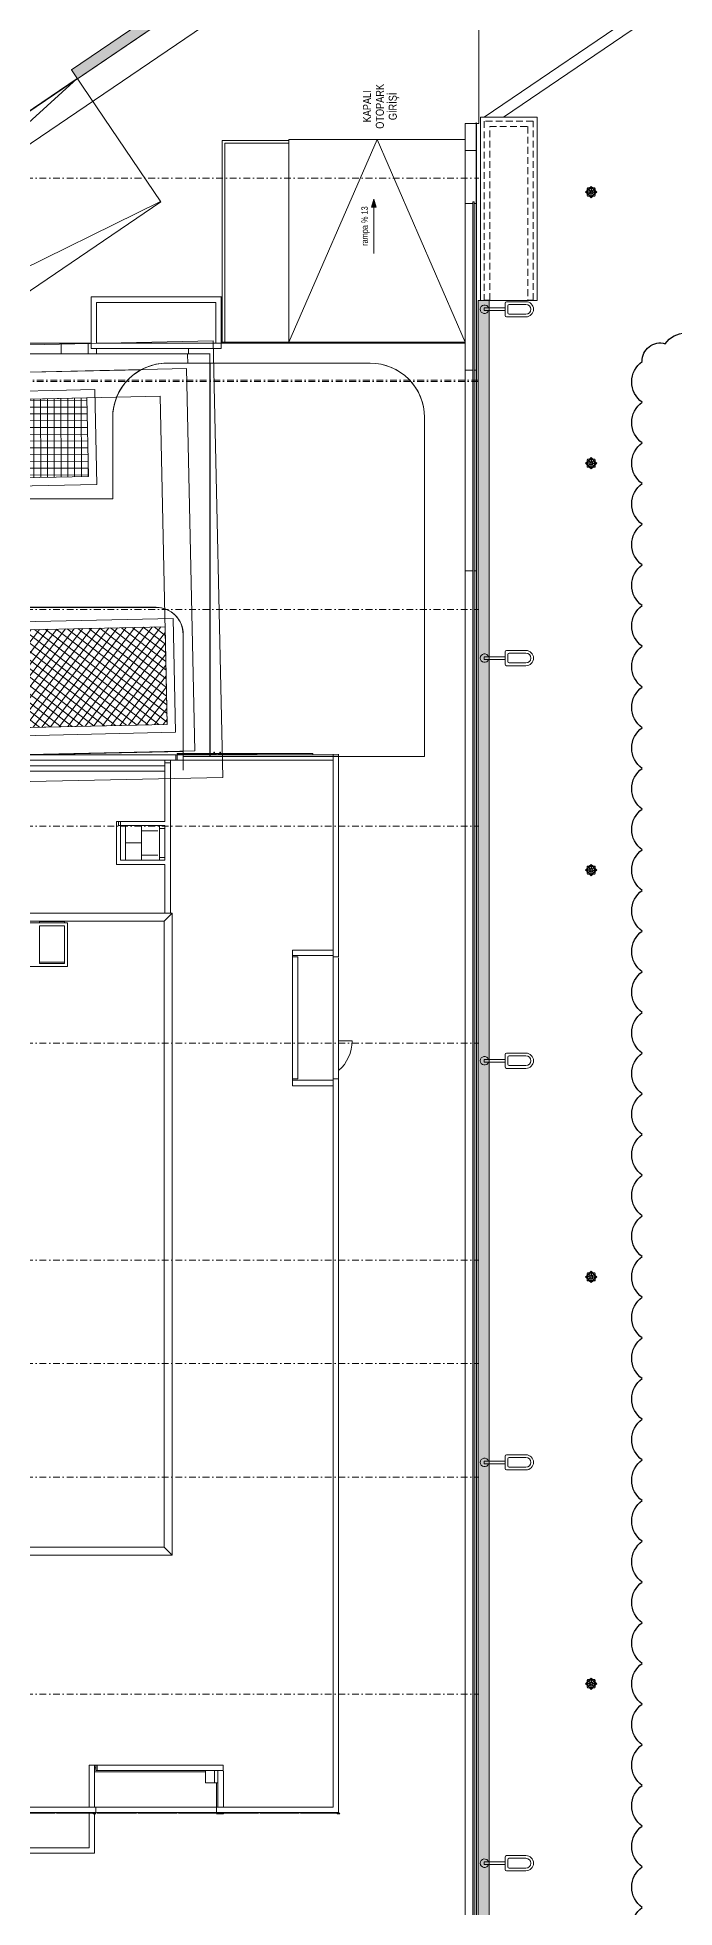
# Model space of a CAD drawing. Header units: metres. Extents: x -17822 to 152406, y -4219 to 19791.
# Drawn here: x 110372 to 112722, y 53 to 6949 of the extents above; entities that cross this region are included whole.
import ezdxf

# ---------------------------------------------------------------- set-up
doc = ezdxf.new("R2010")
doc.units = ezdxf.units.M
doc.header["$LTSCALE"] = 100
doc.header["$MEASUREMENT"] = 0
for name, pattern in [('DASHDOT2', [0.5, 0.25, -0.125, 0, -0.125]), ('DOT2', [0.125, 0, -0.125]), ('HIDDEN', [0.375, 0.25, -0.125])]:
    doc.linetypes.add(name, pattern=pattern)
doc.layers.get('0').update_dxf_attribs({"color": 9, "lineweight": 9})
for name, color, linetype, lineweight in [('06A', 9, 'Continuous', 9), ('06D', 9, 'Continuous', 9), ('09', 9, 'Continuous', 9), ('20', 9, 'DOT2', 9), ('24', 9, 'DASHDOT2', 9), ('31', 9, 'Continuous', 9), ('40', 9, 'Continuous', 9), ('E-KABLO', 7, 'Continuous', 30)]:
    doc.layers.add(name, color=color, linetype=linetype, lineweight=lineweight)
doc.styles.add('Arial Narrow_2', font='ARIALN.TTF', dxfattribs={"height": 294.984802})
doc.styles.add('Arial Narrow_7', font='ARIALN.TTF', dxfattribs={"height": 235.987842})

# ---------------------------------------------------------------- blocks, each defined once
blk = doc.blocks.new('p-kule_ynei')
blk.add_hatch(color=256).paths.add_polyline_path([(-567.2, -267.4), (-575.3, -297.4), (-559.2, -297.4)], flags=0)
for p, q in [((-1661.1, 177.9), (-5389, -2353.6)), ((-3119.8, -1145), (-1661.1, 177.9)), ((-1352.1, -277.1), (-1641.4, 149)), ((-230.2, 12), (-190.2, 12)), ((-230.2, -88), (-230.2, 12)), ((-190.2, -88), (-190.2, 14.5)), ((-188.2, 12), (-190.2, 12)), ((-188.2, 12), (-188.2, -6740)), ((-1126.7, -51.5), (-880.2, -51.5)), ((-1126.7, -794.5), (-1126.7, -51.5)), ((-880.2, -61.5), (-1116.7, -61.5)), ((-1116.7, -61.5), (-1116.7, -794.5)), ((-880.2, -48), (-230.2, -48)), ((-880.2, -51.5), (-880.2, -48)), ((-230.2, -48), (-880.2, -48)), ((-880.2, -794.5), (-555.2, -48)), ((-880.2, -61.5), (-880.2, -51.5)), ((-880.2, -61.5), (-880.2, -794.5)), ((-555.2, -48), (-230.2, -794.5)), ((-230.2, -6698), (-230.2, -88)), ((-190.2, -88), (-230.2, -88)), ((-190.2, -88), (-190.2, -6738)), ((-567.2, -267.4), (-575.3, -297.4)), ((-559.2, -297.4), (-567.2, -267.4)), ((-567.2, -467.4), (-567.2, -267.4)), ((-1353.6, -276.6), (-3119.8, -1145)), ((-2178.2, -838), (-1352.1, -277.1)), ((-575.3, -297.4), (-559.2, -297.4)), ((-202.2, -283), (-230.2, -283)), ((-202.2, -278), (-197.2, -278)), ((-202.2, -278), (-202.2, -6726)), ((-197.2, -6731), (-197.2, -278)), ((-190.2, -283), (-197.2, -283)), ((-1610.1, -818), (-1610.1, -628)), ((-1610.1, -628), (-1130.2, -628)), ((-1590.1, -648), (-1590.1, -798)), ((-1150.2, -648), (-1590.1, -648)), ((-1150.2, -798), (-1150.2, -648)), ((-1130.2, -628), (-1130.2, -818)), ((-2119.3, -798), (-1610.1, -798)), ((-1720.1, -798), (-1620.1, -798)), ((-1720.1, -838), (-1720.1, -798)), ((-1620.1, -798), (-1620.1, -838)), ((-1130.2, -818), (-1610.1, -818)), ((-1130.2, -798), (-1590.1, -798)), ((-1590.1, -838), (-1590.1, -818)), ((-1250.1, -818), (-1250.1, -838)), ((-230.2, -794.5), (-1130.2, -794.5)), ((-230.2, -798), (-1130.2, -798)), ((-2178.2, -838), (-1170.2, -838)), ((-1330.2, -872.5), (-580.2, -872.5)), ((-1253.6, -872.5), (-1254.6, -840)), ((-1172.2, -2322.5), (-1172.2, -840)), ((-1170.2, -872.5), (-1170.2, -2322.5)), ((-1425.7, -897), (-2292.9, -915.9)), ((-202.2, -898), (-230.2, -898)), ((-190.2, -898), (-197.2, -898)), ((-1530.2, -1072.5), (-1530.2, -1372.5)), ((-380.2, -1072.5), (-380.2, -2322.5)), ((-1530.2, -1372.5), (-2965.3, -1372.5)), ((-202.2, -1638), (-230.2, -1638)), ((-190.2, -1638), (-197.2, -1638)), ((-3554.3, -1772.5), (-1370.2, -1772.5)), ((-1270.2, -2372.5), (-1270.2, -1872.5)), ((-4412.1, -2372.5), (-1270.2, -2303.9)), ((-380.2, -2322.5), (-1270.2, -2322.5))]:
    blk.add_line(p, q)
for centre, radius, start, end in [((-1330.2, -1072.5), 200, 90, 180), ((-1330.2, -1072.5), 200, 90, 180), ((-1330.2, -1072.5), 200, 90, 139.5), ((-580.2, -1072.5), 200, 0, 90), ((-1330.2, -1072.5), 200, 144, 180), ((-1370.2, -1872.5), 100, 64.28571, 90), ((-1370.2, -1872.5), 100, 0, 90), ((-1370.2, -1872.5), 100, 0, 64.28571)]:
    blk.add_arc(centre, radius, start, end)
at = {"rotation": 90, "line_spacing_factor": 0.968573}
for s, insert, char_height, width, attachment_point, style in [('KAPALI\\POTOPARK\\PGİRİŞİ', (-607.5, 74.5), 29.5, 197.64, 2, 'Arial Narrow_2'), ('rampa % 13', (-613.1, -439.8), 23.6, 173.65, 1, 'Arial Narrow_7')]:
    blk.add_mtext(s, dxfattribs=dict(at, insert=insert, char_height=char_height, width=width, attachment_point=attachment_point, style=style))
blk = doc.blocks.new('p-kule_vaziyet')
for p, q in [((6940.5, -18244.6), (3685.7, -18244.6)), ((6760.5, -18264.6), (5925.5, -18264.6)), ((6353, -18224.6), (6203, -18224.6)), ((6203, -18244.6), (6353, -18244.6)), ((6503, -18224.6), (6353, -18224.6)), ((6353, -18244.6), (6503, -18244.6)), ((6653, -18224.6), (6503, -18224.6)), ((6503, -18244.6), (6653, -18244.6)), ((6805.5, -18224.6), (6653, -18224.6)), ((6653, -18244.6), (6805.5, -18244.6)), ((6760.5, -18470.6), (6760.5, -18244.6)), ((6760.5, -18254.6), (6780.5, -18254.6)), ((6780.5, -18244.6), (6780.5, -18808.6)), ((6805.5, -18224.6), (6800.5, -18224.6)), ((6800.5, -18224.6), (6800.5, -18244.6)), ((6800.5, -18244.6), (6805.5, -18244.6)), ((6805.5, -18219.6), (6805.5, -18220.8)), ((6940.5, -18219.6), (6805.5, -18219.6)), ((6805.5, -18220.8), (6940.5, -18220.8)), ((6805.5, -18224.6), (6805.5, -18244.6)), ((6940.5, -18224.6), (6805.5, -18224.6)), ((6805.5, -18244.6), (6805.5, -18224.6)), ((6805.5, -18244.6), (6953.5, -18244.6)), ((6940.4, -18214.5), (6940.4, -18219.6)), ((6940.4, -18220.8), (6940.4, -18224.6)), ((6940.5, -18214.5), (6942.9, -18214.5)), ((6950.5, -18219.6), (6940.5, -18219.6)), ((6940.5, -18220.8), (6950.5, -18220.8)), ((6953.5, -18224.6), (6940.5, -18224.6)), ((6942.9, -18219.6), (6942.9, -18214.5)), ((6942.9, -18224.6), (6942.9, -18220.8)), ((6950.5, -18219.6), (6955.5, -18219.6)), ((6950.5, -18220.8), (6950.5, -18219.6)), ((7103.5, -18224.6), (6953.5, -18224.6)), ((6953.5, -18244.6), (7103.5, -18244.6)), ((7100.5, -18219.6), (6955.5, -18219.6)), ((6955.5, -18219.6), (6955.5, -18220.8)), ((6955.5, -18220.8), (7100.5, -18220.8)), ((6963.2, -18214.5), (6965.7, -18214.5)), ((6963.2, -18214.5), (6963.2, -18219.6)), ((6963.2, -18220.8), (6963.2, -18224.6)), ((6965.7, -18219.6), (6965.7, -18214.5)), ((6965.7, -18224.6), (6965.7, -18220.8)), ((7100.5, -18219.6), (7305.5, -18219.6)), ((7100.5, -18220.8), (7100.5, -18219.6)), ((7253.5, -18224.6), (7103.5, -18224.6)), ((7103.5, -18244.6), (7253.5, -18244.6)), ((7400.5, -18224.6), (7253.5, -18224.6)), ((7253.5, -18244.6), (7380.5, -18244.6)), ((7305.5, -18219.6), (7305.5, -18224.6)), ((7380.5, -18222.5), (7380.5, -18372.5)), ((7400.5, -18372.5), (7400.5, -18222.5)), ((6760.5, -18284.6), (6135.5, -18284.6)), ((7380.5, -18372.5), (7380.5, -18522.5)), ((7400.5, -18522.5), (7400.5, -18372.5)), ((6581.5, -18628.6), (6581.5, -18470.6)), ((6760.5, -18470.6), (6581.5, -18470.6)), ((6589, -18470.6), (6589, -18485.6)), ((6596.5, -18470.6), (6596.5, -18613.6)), ((6589, -18485.6), (6760.5, -18485.6)), ((6614.5, -18613.6), (6614.5, -18485.6)), ((6674.5, -18613.6), (6674.5, -18485.6)), ((6674.5, -18504.6), (6734.5, -18504.6)), ((6740.5, -18485.6), (6740.5, -18613.6)), ((6740.5, -18496.6), (6760.5, -18496.6)), ((6760.5, -18613.6), (6760.5, -18485.6)), ((7380.5, -18522.5), (7380.5, -18672.5)), ((7400.5, -18672.5), (7400.5, -18522.5)), ((6760.5, -18613.6), (6596.5, -18613.6)), ((6614.5, -18549.6), (6674.5, -18549.6)), ((6674.5, -18594.6), (6734.5, -18594.6)), ((6760.5, -18602.6), (6740.5, -18602.6)), ((6581.5, -18628.6), (6760.5, -18628.6)), ((6760.5, -18808.6), (6760.5, -18628.6)), ((7380.5, -18672.5), (7380.5, -18822.5)), ((7400.5, -18822.5), (7400.5, -18672.5)), ((6786.5, -18808.6), (4974.5, -18808.6)), ((6757.5, -18837.6), (6786.5, -18808.6)), ((6786.5, -21175.6), (6786.5, -18808.6)), ((7380.5, -18822.5), (7380.5, -18969.6)), ((7400.5, -18969.6), (7400.5, -18822.5)), ((6757.5, -18837.6), (5003.5, -18837.6)), ((6160.5, -18844.6), (6400.5, -18844.6)), ((6298, -18844.6), (6298, -18839.6)), ((6298, -18839.6), (6390.5, -18839.6)), ((6390.5, -18854.6), (6298, -18854.6)), ((6298, -18854.6), (6298, -18994.6)), ((6390.5, -18839.6), (6390.5, -18844.6)), ((6390.5, -18994.6), (6390.5, -18854.6)), ((6400.5, -18844.6), (6400.5, -19004.6)), ((6757.5, -21146.6), (6757.5, -18837.6)), ((7230.5, -18964.6), (7230.5, -18944.6)), ((7380.5, -18944.6), (7230.5, -18944.6)), ((6400.5, -19004.6), (6160.5, -19004.6)), ((6390.5, -18989.6), (6298, -18989.6)), ((6298, -18994.6), (6390.5, -18994.6)), ((7230.5, -18969.6), (7230.5, -18964.6)), ((7230.5, -18964.6), (7380.5, -18964.6)), ((7230.5, -18969.6), (7250.5, -18969.6)), ((7230.5, -18969.6), (7230.5, -18974.1)), ((7230.5, -18974.1), (7230.5, -19124.1)), ((7250.5, -18974.1), (7250.5, -18969.6)), ((7250.5, -19124.1), (7250.5, -18974.1)), ((7380.5, -18972.5), (7380.5, -18969.6)), ((7400.5, -18969.6), (7380.5, -18969.6)), ((7380.5, -18972.5), (7380.5, -19122.5)), ((7400.5, -19122.5), (7400.5, -18972.5)), ((7230.5, -19124.1), (7230.5, -19274.1)), ((7250.5, -19274.1), (7250.5, -19124.1)), ((7380.5, -19122.5), (7380.5, -19272.5)), ((7400.5, -19272.5), (7400.5, -19122.5)), ((7230.5, -19274.1), (7230.5, -19419.6)), ((7250.5, -19419.6), (7250.5, -19274.1)), ((7380.5, -19272.5), (7380.5, -19419.6)), ((7400.5, -19419.6), (7400.5, -19272.5)), ((7400.5, -19279.6), (7450.5, -19279.6)), ((7230.5, -19424.6), (7230.5, -19419.6)), ((7250.5, -19419.6), (7230.5, -19419.6)), ((7230.5, -19444.6), (7230.5, -19424.6)), ((7230.5, -19424.6), (7380.5, -19424.6)), ((7380.5, -19444.6), (7230.5, -19444.6)), ((7380.5, -19419.6), (7400.5, -19419.6)), ((7380.5, -19419.6), (7380.5, -19422.5)), ((7380.5, -19422.5), (7380.5, -19572.5)), ((7400.5, -19422.5), (7400.5, -19419.6)), ((7400.5, -19572.5), (7400.5, -19422.5)), ((7380.5, -19572.5), (7380.5, -19722.5)), ((7400.5, -19722.5), (7400.5, -19572.5)), ((7380.5, -19722.5), (7380.5, -19872.5)), ((7400.5, -19872.5), (7400.5, -19722.5)), ((7380.5, -19872.5), (7380.5, -20022.5)), ((7400.5, -20022.5), (7400.5, -19872.5)), ((7380.5, -20022.5), (7380.5, -20172.5)), ((7400.5, -20172.5), (7400.5, -20022.5)), ((7380.5, -20172.5), (7380.5, -20322.5)), ((7400.5, -20322.5), (7400.5, -20172.5)), ((7380.5, -20322.5), (7380.5, -20472.5)), ((7400.5, -20472.5), (7400.5, -20322.5)), ((7380.5, -20472.5), (7380.5, -20622.5)), ((7400.5, -20622.5), (7400.5, -20472.5)), ((7380.5, -20622.5), (7380.5, -20772.5)), ((7400.5, -20772.5), (7400.5, -20622.5)), ((7380.5, -20772.5), (7380.5, -20922.5)), ((7400.5, -20922.5), (7400.5, -20772.5)), ((7380.5, -20922.5), (7380.5, -21072.5)), ((7400.5, -21072.5), (7400.5, -20922.5)), ((7380.5, -21072.5), (7380.5, -21222.5)), ((7400.5, -21222.5), (7400.5, -21072.5)), ((5003.5, -21146.6), (6757.5, -21146.6)), ((6786.5, -21175.6), (6757.5, -21146.6)), ((4974.5, -21175.6), (6786.5, -21175.6)), ((7380.5, -21222.5), (7380.5, -21372.5)), ((7400.5, -21372.5), (7400.5, -21222.5)), ((7380.5, -21372.5), (7380.5, -21522.5)), ((7400.5, -21522.5), (7400.5, -21372.5)), ((7380.5, -21522.5), (7380.5, -21672.5)), ((7400.5, -21672.5), (7400.5, -21522.5)), ((7380.5, -21672.5), (7380.5, -21822.5)), ((7400.5, -21822.5), (7400.5, -21672.5)), ((7380.5, -21822.5), (7380.5, -21972.5)), ((7400.5, -21972.5), (7400.5, -21822.5)), ((6480.5, -21949.6), (6500.5, -21949.6)), ((6480.5, -22104.6), (6480.5, -21949.6)), ((6500.5, -21949.6), (6505.5, -21949.6)), ((6500.5, -21949.6), (6500.5, -22104.6)), ((6505.5, -21959.6), (6500.5, -21959.6)), ((6910.5, -21974.6), (6500.5, -21974.6)), ((6510.5, -21949.6), (6505.5, -21949.6)), ((6505.5, -21949.6), (6505.5, -21969.6)), ((6505.5, -21969.6), (6505.5, -21949.6)), ((6658, -21949.6), (6505.5, -21949.6)), ((6505.5, -21969.6), (6510.5, -21969.6)), ((6505.5, -21969.6), (6658, -21969.6)), ((6510.5, -21969.6), (6510.5, -21949.6)), ((6808, -21949.6), (6658, -21949.6)), ((6658, -21969.6), (6808, -21969.6)), ((6958, -21949.6), (6808, -21949.6)), ((6808, -21969.6), (6958, -21969.6)), ((6910.5, -21969.6), (6910.5, -22014.6)), ((6943.6, -22014.6), (6943.6, -21969.6)), ((6956, -22104.6), (6956, -21972.5)), ((6973, -21949.6), (6958, -21949.6)), ((6958, -21969.6), (6973, -21969.6)), ((6975.5, -21949.6), (6973, -21949.6)), ((6973, -21969.6), (6975.5, -21969.6)), ((6975.5, -21949.6), (6975.5, -21969.6)), ((6975.5, -21969.6), (6975.5, -21972.5)), ((6976, -21972.5), (6976, -22104.6)), ((7380.5, -21972.5), (7380.5, -22104.6)), ((7400.5, -22124.6), (7400.5, -21972.5)), ((6910.5, -22014.6), (6956, -22014.6)), ((6950.5, -22104.6), (6950.5, -22014.6)), ((6208.5, -22104.6), (6358.5, -22104.6)), ((6358.5, -22124.6), (6208.5, -22124.6)), ((6211, -22126.1), (6356, -22126.1)), ((6356, -22127.1), (6211, -22127.1)), ((6356, -22127.1), (6356, -22126.1)), ((6358.5, -22104.6), (6505.5, -22104.6)), ((6505.5, -22124.6), (6358.5, -22124.6)), ((6361, -22126.1), (6496, -22126.1)), ((6361, -22127.1), (6361, -22126.1)), ((6496, -22127.1), (6361, -22127.1)), ((6480.5, -22254.6), (6480.5, -22124.6)), ((6496, -22124.6), (6496, -22126.3)), ((6496, -22127.1), (6496, -22126.1)), ((6496, -22126.3), (6498.4, -22126.3)), ((6498.4, -22128.2), (6496, -22128.2)), ((6496, -22128.2), (6496, -22129.6)), ((6496, -22129.6), (6505.5, -22129.6)), ((6498.4, -22126.3), (6498.4, -22128.2)), ((6505.5, -22129.6), (6500.5, -22124.6)), ((6500.5, -22129.6), (6500.5, -22254.6)), ((6505.5, -22104.6), (6507.5, -22104.6)), ((6505.5, -22104.6), (6505.5, -22124.6)), ((6657.5, -22104.6), (6507.5, -22104.6)), ((6507.5, -22124.6), (6657.5, -22124.6)), ((6510, -22126.1), (6655, -22126.1)), ((6510, -22126.1), (6510, -22127.1)), ((6655, -22127.1), (6510, -22127.1)), ((6655, -22126.1), (6655, -22127.1)), ((6807.5, -22104.6), (6657.5, -22104.6)), ((6657.5, -22124.6), (6807.5, -22124.6)), ((6660, -22126.1), (6805, -22126.1)), ((6660, -22126.1), (6660, -22127.1)), ((6805, -22127.1), (6660, -22127.1)), ((6805, -22126.1), (6805, -22127.1)), ((6951, -22104.6), (6807.5, -22104.6)), ((6807.5, -22124.6), (6951, -22124.6)), ((6810, -22126.1), (6954.5, -22126.1)), ((6810, -22126.1), (6810, -22127.1)), ((6953.5, -22127.1), (6810, -22127.1)), ((6951, -22124.6), (6951, -22104.6)), ((6957.5, -22104.6), (6951, -22104.6)), ((6951, -22124.6), (6957.5, -22124.6)), ((6956, -22124.6), (6951, -22129.6)), ((6951, -22129.6), (6960.5, -22129.6)), ((7107.5, -22104.6), (6957.5, -22104.6)), ((6957.5, -22124.6), (7107.5, -22124.6)), ((6958.2, -22128.2), (6958.2, -22126.3)), ((6958.2, -22126.3), (6960.5, -22126.3)), ((6960.5, -22128.2), (6958.2, -22128.2)), ((6960, -22126.1), (7105, -22126.1)), ((6960, -22126.1), (6960, -22127.1)), ((7105, -22127.1), (6960, -22127.1)), ((6960.5, -22126.3), (6960.5, -22124.6)), ((6960.5, -22129.6), (6960.5, -22128.2)), ((6976, -22129.6), (6960.5, -22129.6)), ((6976, -22124.6), (6976, -22129.6)), ((7105, -22126.1), (7105, -22127.1)), ((7257.5, -22104.6), (7107.5, -22104.6)), ((7107.5, -22124.6), (7257.5, -22124.6)), ((7110, -22126.1), (7255, -22126.1)), ((7110, -22126.1), (7110, -22127.1)), ((7255, -22127.1), (7110, -22127.1)), ((7255, -22126.1), (7255, -22127.1)), ((7380.5, -22104.6), (7257.5, -22104.6)), ((7257.5, -22124.6), (7400.5, -22124.6)), ((7260, -22126.1), (7396, -22126.1)), ((7260, -22126.1), (7260, -22127.1)), ((7396, -22127.1), (7260, -22127.1)), ((7396, -22126.1), (7396, -22127.1)), ((6195, -22254.6), (6345, -22254.6)), ((6345, -22254.6), (6480.5, -22254.6)), ((6500.5, -22254.6), (6500.5, -22274.6)), ((6345, -22274.6), (6195, -22274.6)), ((6500.5, -22274.6), (6345, -22274.6))]:
    blk.add_line(p, q)
at = {"extrusion": (0, 0, -1)}
for p, q in [((7396, -22124.6), (7396, -22126.3)), ((7396, -22126.3), (7398.4, -22126.3)), ((7398.4, -22128.2), (7396, -22128.2)), ((7396, -22128.2), (7396, -22129.6)), ((7396, -22129.6), (7405.5, -22129.6)), ((7398.4, -22126.3), (7398.4, -22128.2)), ((7405.5, -22129.6), (7400.5, -22124.6))]:
    blk.add_line(p, q, dxfattribs=at)
blk.add_arc((7305.5, -19279.6), 145, 311.14221, 0)
blk = doc.blocks.new('p-suzgec')
at = {"ltscale": 25}
for p, q in [((-21.1, 0), (-15.5, 5.7)), ((-15.5, -5.7), (-21.1, 0)), ((-15.5, 5.7), (-15.2, 5.9)), ((-15.5, -5.7), (-15.5, 5.7)), ((-13.2, 15), (-15.2, 13)), ((-15.2, 13), (-15.2, -13)), ((12.8, 15), (-13.2, 15)), ((-10.5, 1.2), (-3.4, 0.3)), ((-6.1, 15), (-5.9, 15.2)), ((-5.9, 12.3), (-6, 12.5)), ((-5.9, 15.2), (-0.2, 20.9)), ((-5.9, 15.2), (5.4, 15.2)), ((-5.8, 12), (-5.9, 12.3)), ((-5.1, 12.9), (-5, 12.7)), ((-5, 12.7), (-4.8, 12.4)), ((-3.3, 0.2), (-3.4, 0.3)), ((-0.2, 0), (-0.5, 0)), ((-0.2, 20.9), (5.4, 15.2)), ((-0.2, 0), (-0.2, 0.2)), ((-0.2, 0), (0, 0)), ((-0.2, 0), (-0.2, -0.2)), ((0.9, 10.2), (0, 3.1)), ((0, 3), (0, 3.1)), ((5.4, 15.2), (5.6, 15)), ((12.1, 5.6), (12.3, 5.7)), ((12.6, 4.8), (12.5, 4.7)), ((14.8, 13), (12.8, 15)), ((14.8, -13), (14.8, 13)), ((14.8, 5.9), (15, 5.7)), ((15, 5.7), (15, -5.7)), ((15, 5.7), (20.6, 0)), ((20.6, 0), (15, -5.7)), ((-15.2, -5.9), (-15.5, -5.7)), ((-15.2, -13), (-13.2, -15)), ((-13.2, -15), (12.8, -15)), ((-13.1, -4.8), (-13, -4.7)), ((-13, -4.7), (-12.6, -4.6)), ((-12.6, -5.6), (-12.8, -5.7)), ((-12.2, -5.5), (-12.6, -5.6)), ((-5.9, -15.2), (-6.1, -15)), ((5.4, -15.2), (-5.9, -15.2)), ((-0.2, -20.9), (-5.9, -15.2)), ((-1.4, -10.2), (-0.5, -3.1)), ((-0.5, -3), (-0.5, -3.1)), ((5.4, -15.2), (-0.2, -20.9)), ((2.8, -0.2), (2.9, -0.3)), ((10, -1.2), (2.9, -0.3)), ((4.5, -12.7), (4.3, -12.4)), ((4.6, -12.9), (4.5, -12.7)), ((5.3, -12), (5.4, -12.3)), ((5.4, -12.3), (5.5, -12.5)), ((5.6, -15), (5.4, -15.2)), ((12.8, -15), (14.8, -13)), ((15, -5.7), (14.8, -5.9))]:
    blk.add_line(p, q, dxfattribs=at)
for centre, radius in [((-17.9, 0), 0.4), ((-17.9, 0), 0.358), ((-0.2, 0), 14.3), ((-12.8, 12.5), 0.3), ((-0.2, 17.7), 0.4), ((-0.2, 17.7), 0.358), ((12.2, 12.5), 0.3), ((17.4, 0), 0.4), ((17.4, 0), 0.358), ((-12.8, -12.5), 0.3), ((-0.2, -17.7), 0.4), ((-0.2, -17.7), 0.358), ((12.2, -12.5), 0.3)]:
    blk.add_circle(centre, radius, dxfattribs=at)
for radius, start, end in [(13.5, 114.61472, 200.38528), (13.8, 110.41757, 114.58243), (13.7, 110.40845, 114.59155), (13.3, 110.33777, 114.66223), (13.2, 110.32919, 114.67081), (13.5, 24.61472, 110.38528), (13.6, 294.61472, 20.38528), (13.2, 20.32919, 24.67081), (13.3, 20.33777, 24.66223), (13.7, 20.40845, 24.59155), (13.8, 20.41757, 24.58243), (13.7, 200.40845, 204.59155), (13.8, 200.41757, 204.58243), (13.3, 200.33777, 204.66223), (13.2, 200.32919, 204.67081), (13.5, 204.61472, 290.38528), (13.2, 290.32919, 294.67081), (13.3, 290.33777, 294.66223), (13.7, 290.40845, 294.59155), (13.8, 290.41757, 294.58243)]:
    blk.add_arc((-0.2, 0), radius, start, end, dxfattribs=at)
for points, knots in [([(-10.5, -0.3), (-10.6, -0.3), (-10.7, -0.3), (-10.9, -0.2), (-11, -0.2), (-11.1, 0), (-11.2, 0.1), (-11.2, 0.3), (-11.2, 0.4), (-11.2, 0.6), (-11.2, 0.7), (-11.1, 0.9), (-11.1, 1), (-10.9, 1.1), (-10.8, 1.1), (-10.6, 1.2), (-10.5, 1.2), (-10.4, 1.2)], [2.169268, 2.169268, 2.169268, 2.169268, 2.468107, 2.468107, 2.768207, 2.768207, 3.065525, 3.065525, 3.362844, 3.362844, 3.660162, 3.660162, 3.95748, 3.95748, 4.257581, 4.257581, 4.55635, 4.55635, 4.55635, 4.55635]), ([(-7.7, 7), (-7.8, 7.1), (-7.8, 7.2), (-7.9, 7.4), (-7.9, 7.5), (-7.9, 7.7), (-7.9, 7.8), (-7.8, 8), (-7.8, 8), (-7.6, 8.2), (-7.5, 8.2), (-7.3, 8.3), (-7.2, 8.3), (-7, 8.3), (-6.9, 8.3), (-6.7, 8.2), (-6.6, 8.1), (-6.6, 8)], [2.169268, 2.169268, 2.169268, 2.169268, 2.468107, 2.468107, 2.768207, 2.768207, 3.065525, 3.065525, 3.362844, 3.362844, 3.660162, 3.660162, 3.95748, 3.95748, 4.257581, 4.257581, 4.55635, 4.55635, 4.55635, 4.55635]), ([(-3.5, 0.4), (-3.5, 0.4), (-3.5, 0.4), (-3.5, 0.4), (-3.4, 0.4), (-3.4, 0.4), (-3.4, 0.3), (-3.3, 0.3), (-3.3, 0.3), (-3.3, 0.3), (-3.3, 0.2), (-3.2, 0.2), (-3.2, 0.1), (-3.3, 0.1), (-3.3, 0), (-3.3, 0), (-3.3, -0.1), (-3.4, -0.1), (-3.4, -0.1), (-3.5, -0.1), (-3.5, -0.1), (-3.5, -0.1), (-3.5, -0.1)], [-0.0013985, -0.0013985, -0.0013985, -0.0013985, 0, 0, 0, 0.0909291, 0.0909291, 0.1818582, 0.1818582, 0.2711248, 0.2711248, 0.3603915, 0.3603915, 0.4496581, 0.4496581, 0.5389247, 0.5389247, 0.6298538, 0.6298538, 0.7207829, 0.7207829, 0.7401198, 0.7401198, 0.7401198, 0.7401198]), ([(-2.2, 2.6), (-2.2, 2.6), (-2.2, 2.6), (-2.2, 2.6), (-2.2, 2.5), (-2.2, 2.5), (-2.2, 2.4), (-2.2, 2.4), (-2.2, 2.3), (-2.2, 2.3), (-2.2, 2.3), (-2.3, 2.2), (-2.3, 2.2), (-2.3, 2.2), (-2.4, 2.2), (-2.4, 2.1), (-2.5, 2.1), (-2.5, 2.2), (-2.6, 2.2), (-2.6, 2.2), (-2.6, 2.2), (-2.6, 2.2), (-2.6, 2.2)], [-0.0013985, -0.0013985, -0.0013985, -0.0013985, 0, 0, 0, 0.0909291, 0.0909291, 0.1818582, 0.1818582, 0.2711248, 0.2711248, 0.3603915, 0.3603915, 0.4496581, 0.4496581, 0.5389247, 0.5389247, 0.6298538, 0.6298538, 0.7207829, 0.7207829, 0.7401198, 0.7401198, 0.7401198, 0.7401198]), ([(-0.6, 10.2), (-0.6, 10.3), (-0.5, 10.4), (-0.5, 10.6), (-0.4, 10.7), (-0.3, 10.8), (-0.2, 10.9), (0, 11), (0.1, 11), (0.3, 11), (0.4, 11), (0.6, 10.9), (0.7, 10.8), (0.8, 10.7), (0.9, 10.6), (0.9, 10.4), (1, 10.3), (0.9, 10.2)], [2.169268, 2.169268, 2.169268, 2.169268, 2.468107, 2.468107, 2.768207, 2.768207, 3.065525, 3.065525, 3.362844, 3.362844, 3.660162, 3.660162, 3.95748, 3.95748, 4.257581, 4.257581, 4.55635, 4.55635, 4.55635, 4.55635]), ([(0.1, 3.2), (0.1, 3.2), (0.1, 3.2), (0.1, 3.2), (0.1, 3.2), (0.1, 3.2), (0.1, 3.1), (0.1, 3.1), (0, 3), (0, 3), (-0.1, 3), (-0.1, 3), (-0.2, 3), (-0.2, 3), (-0.2, 3), (-0.3, 3), (-0.3, 3.1), (-0.3, 3.1), (-0.4, 3.2), (-0.4, 3.2), (-0.4, 3.2), (-0.4, 3.3), (-0.4, 3.3)], [-0.0013985, -0.0013985, -0.0013985, -0.0013985, 0, 0, 0, 0.0909291, 0.0909291, 0.1818582, 0.1818582, 0.2711248, 0.2711248, 0.3603915, 0.3603915, 0.4496581, 0.4496581, 0.5389247, 0.5389247, 0.6298538, 0.6298538, 0.7207829, 0.7207829, 0.7401198, 0.7401198, 0.7401198, 0.7401198]), ([(2.3, 2), (2.3, 2), (2.3, 2), (2.3, 2), (2.3, 2), (2.2, 2), (2.2, 1.9), (2.2, 1.9), (2.1, 1.9), (2.1, 2), (2, 2), (2, 2), (1.9, 2), (1.9, 2.1), (1.9, 2.1), (1.9, 2.2), (1.9, 2.2), (1.9, 2.3), (1.9, 2.3), (1.9, 2.3), (2, 2.4), (2, 2.4), (2, 2.4)], [-0.0013985, -0.0013985, -0.0013985, -0.0013985, 0, 0, 0, 0.0909291, 0.0909291, 0.1818582, 0.1818582, 0.2711248, 0.2711248, 0.3603915, 0.3603915, 0.4496581, 0.4496581, 0.5389247, 0.5389247, 0.6298538, 0.6298538, 0.7207829, 0.7207829, 0.7401198, 0.7401198, 0.7401198, 0.7401198]), ([(3, -0.4), (3, -0.4), (3, -0.4), (3, -0.4), (2.9, -0.4), (2.9, -0.4), (2.9, -0.3), (2.8, -0.3), (2.8, -0.3), (2.8, -0.3), (2.8, -0.2), (2.7, -0.2), (2.7, -0.1), (2.8, -0.1), (2.8, 0), (2.8, 0), (2.8, 0.1), (2.9, 0.1), (2.9, 0.1), (3, 0.1), (3, 0.1), (3, 0.1), (3, 0.1)], [-0.0013985, -0.0013985, -0.0013985, -0.0013985, 0, 0, 0, 0.0909291, 0.0909291, 0.1818582, 0.1818582, 0.2711248, 0.2711248, 0.3603915, 0.3603915, 0.4496581, 0.4496581, 0.5389247, 0.5389247, 0.6298538, 0.6298538, 0.7207829, 0.7207829, 0.7401198, 0.7401198, 0.7401198, 0.7401198]), ([(6.8, 7.4), (6.8, 7.5), (6.9, 7.6), (7.1, 7.7), (7.2, 7.7), (7.4, 7.7), (7.5, 7.7), (7.7, 7.6), (7.8, 7.5), (7.9, 7.4), (8, 7.3), (8.1, 7.1), (8.1, 7), (8, 6.8), (8, 6.7), (7.9, 6.5), (7.8, 6.4), (7.8, 6.3)], [2.169268, 2.169268, 2.169268, 2.169268, 2.468107, 2.468107, 2.768207, 2.768207, 3.065525, 3.065525, 3.362844, 3.362844, 3.660162, 3.660162, 3.95748, 3.95748, 4.257581, 4.257581, 4.55635, 4.55635, 4.55635, 4.55635]), ([(10, 0.3), (10.1, 0.3), (10.2, 0.3), (10.4, 0.2), (10.5, 0.2), (10.6, 0), (10.7, -0.1), (10.7, -0.3), (10.7, -0.4), (10.7, -0.6), (10.7, -0.7), (10.6, -0.9), (10.6, -1), (10.4, -1.1), (10.3, -1.1), (10.1, -1.2), (10, -1.2), (9.9, -1.2)], [2.169268, 2.169268, 2.169268, 2.169268, 2.468107, 2.468107, 2.768207, 2.768207, 3.065525, 3.065525, 3.362844, 3.362844, 3.660162, 3.660162, 3.95748, 3.95748, 4.257581, 4.257581, 4.55635, 4.55635, 4.55635, 4.55635]), ([(-7.3, -7.4), (-7.3, -7.5), (-7.4, -7.6), (-7.6, -7.7), (-7.7, -7.7), (-7.9, -7.7), (-8, -7.7), (-8.2, -7.6), (-8.3, -7.5), (-8.4, -7.4), (-8.5, -7.3), (-8.6, -7.1), (-8.6, -7), (-8.5, -6.8), (-8.5, -6.7), (-8.4, -6.5), (-8.3, -6.4), (-8.3, -6.3)], [2.169268, 2.169268, 2.169268, 2.169268, 2.468107, 2.468107, 2.768207, 2.768207, 3.065525, 3.065525, 3.362844, 3.362844, 3.660162, 3.660162, 3.95748, 3.95748, 4.257581, 4.257581, 4.55635, 4.55635, 4.55635, 4.55635]), ([(-2.8, -2), (-2.8, -2), (-2.8, -2), (-2.8, -2), (-2.8, -2), (-2.7, -2), (-2.7, -1.9), (-2.7, -1.9), (-2.6, -1.9), (-2.6, -2), (-2.5, -2), (-2.5, -2), (-2.4, -2), (-2.4, -2.1), (-2.4, -2.1), (-2.4, -2.2), (-2.4, -2.2), (-2.4, -2.3), (-2.4, -2.3), (-2.4, -2.3), (-2.5, -2.4), (-2.5, -2.4), (-2.5, -2.4)], [-0.0013985, -0.0013985, -0.0013985, -0.0013985, 0, 0, 0, 0.0909291, 0.0909291, 0.1818582, 0.1818582, 0.2711248, 0.2711248, 0.3603915, 0.3603915, 0.4496581, 0.4496581, 0.5389247, 0.5389247, 0.6298538, 0.6298538, 0.7207829, 0.7207829, 0.7401198, 0.7401198, 0.7401198, 0.7401198]), ([(0.1, -10.2), (0.1, -10.3), (0, -10.4), (0, -10.6), (-0.1, -10.7), (-0.2, -10.8), (-0.3, -10.9), (-0.5, -11), (-0.6, -11), (-0.8, -11), (-0.9, -11), (-1.1, -10.9), (-1.2, -10.8), (-1.3, -10.7), (-1.4, -10.6), (-1.4, -10.4), (-1.5, -10.3), (-1.4, -10.2)], [2.169268, 2.169268, 2.169268, 2.169268, 2.468107, 2.468107, 2.768207, 2.768207, 3.065525, 3.065525, 3.362844, 3.362844, 3.660162, 3.660162, 3.95748, 3.95748, 4.257581, 4.257581, 4.55635, 4.55635, 4.55635, 4.55635]), ([(-0.6, -3.2), (-0.6, -3.2), (-0.6, -3.2), (-0.6, -3.2), (-0.6, -3.2), (-0.6, -3.2), (-0.6, -3.1), (-0.6, -3.1), (-0.5, -3), (-0.5, -3), (-0.4, -3), (-0.4, -3), (-0.4, -3), (-0.3, -3), (-0.3, -3), (-0.2, -3), (-0.2, -3.1), (-0.2, -3.1), (-0.2, -3.2), (-0.1, -3.2), (-0.1, -3.2), (-0.1, -3.3), (-0.1, -3.3)], [-0.0013985, -0.0013985, -0.0013985, -0.0013985, 0, 0, 0, 0.0909291, 0.0909291, 0.1818582, 0.1818582, 0.2711248, 0.2711248, 0.3603915, 0.3603915, 0.4496581, 0.4496581, 0.5389247, 0.5389247, 0.6298538, 0.6298538, 0.7207829, 0.7207829, 0.7401198, 0.7401198, 0.7401198, 0.7401198]), ([(1.7, -2.6), (1.7, -2.6), (1.7, -2.6), (1.7, -2.6), (1.7, -2.5), (1.7, -2.5), (1.7, -2.4), (1.7, -2.4), (1.7, -2.3), (1.7, -2.3), (1.7, -2.3), (1.8, -2.2), (1.8, -2.2), (1.8, -2.2), (1.9, -2.2), (1.9, -2.1), (2, -2.1), (2, -2.2), (2.1, -2.2), (2.1, -2.2), (2.1, -2.2), (2.1, -2.2), (2.1, -2.2)], [-0.0013985, -0.0013985, -0.0013985, -0.0013985, 0, 0, 0, 0.0909291, 0.0909291, 0.1818582, 0.1818582, 0.2711248, 0.2711248, 0.3603915, 0.3603915, 0.4496581, 0.4496581, 0.5389247, 0.5389247, 0.6298538, 0.6298538, 0.7207829, 0.7207829, 0.7401198, 0.7401198, 0.7401198, 0.7401198]), ([(7.2, -7), (7.3, -7.1), (7.3, -7.2), (7.4, -7.4), (7.4, -7.5), (7.4, -7.7), (7.4, -7.8), (7.3, -8), (7.3, -8), (7.1, -8.2), (7, -8.2), (6.8, -8.3), (6.7, -8.3), (6.5, -8.3), (6.4, -8.3), (6.2, -8.2), (6.1, -8.1), (6.1, -8)], [2.169268, 2.169268, 2.169268, 2.169268, 2.468107, 2.468107, 2.768207, 2.768207, 3.065525, 3.065525, 3.362844, 3.362844, 3.660162, 3.660162, 3.95748, 3.95748, 4.257581, 4.257581, 4.55635, 4.55635, 4.55635, 4.55635])]:
    blk.add_open_spline(points, degree=3, knots=knots, dxfattribs=at)
for points, weights in [([(-10.4, 1.2), (-5.1, 0.6), (-3.5, 0.4)], [1.04357122072, 1.19470433147, 1]), ([(-2.6, 2.2), (-3.9, 3.4), (-7.7, 7)], [1, 1.19289012244, 1.04336959178]), ([(-6.6, 8), (-3.3, 3.9), (-2.2, 2.6)], [1.04357122128, 1.19470433435, 1]), ([(-0.4, 3.3), (-0.4, 4.9), (-0.6, 10.2)], [1, 1.1928901223, 1.04336959175]), ([(0.9, 10.2), (0.3, 4.9), (0.1, 3.2)], [1.04357122043, 1.19470432993, 1]), ([(2, 2.4), (3.1, 3.6), (6.8, 7.4)], [1, 1.19289012017, 1.04336959134]), ([(7.8, 6.3), (3.6, 3), (2.3, 2)], [1.04357122006, 1.19470432802, 1]), ([(11.7, 5.5), (11.9, 5.6), (12.1, 5.6)], [1.02554744525, 1.0127799804, 1]), ([(12.5, 4.7), (12.3, 4.7), (12.1, 4.6)], [1, 1.0127799804, 1.02554744526]), ([(-3.5, -0.1), (-5.2, -0.2), (-10.5, -0.3)], [1, 1.19289012449, 1.04336959218]), ([(-8.3, -6.3), (-4.1, -3), (-2.8, -2)], [1.04357122094, 1.1947043326, 1]), ([(-2.5, -2.4), (-3.6, -3.6), (-7.3, -7.4)], [1, 1.19289012327, 1.04336959194]), ([(-1.4, -10.2), (-0.8, -4.9), (-0.6, -3.2)], [1.04357122103, 1.19470433305, 1]), ([(-0.1, -3.3), (-0.1, -4.9), (0.1, -10.2)], [1, 1.19289011339, 1.04336959002]), ([(6.1, -8), (2.8, -3.9), (1.7, -2.6)], [1.04357121982, 1.19470432681, 1]), ([(2.1, -2.2), (3.4, -3.4), (7.2, -7)], [1, 1.19289011781, 1.04336959088])]:
    blk.add_rational_spline(points, weights, degree=2, dxfattribs=at)
for points, weights, knots in [([(3, 0.1), (3.5, 0.1), (6, 0.2), (10, 0.3)], [4.14064799907, 3.56700040162, 2.15953650571, 1.32480586323], [27.48414514, 27.48414514, 27.48414514, 27.50397367, 27.53272487, 27.53272487, 27.53272487]), ([(9.9, -1.2), (7.9, -1), (4.7, -0.6), (3.3, -0.4), (3, -0.4)], [1.32476723726, 1.64485472039, 2.71311941379, 3.81141839734, 4.16242382948], [0.00590224, 0.00590224, 0.00590224, 0.01753913, 0.04477222, 0.05758123, 0.05758123, 0.05758123])]:
    blk.add_rational_spline(points, weights, degree=2, knots=knots, dxfattribs=at)
blk = doc.blocks.new('p-platform_süzgeç')
at = {"layer": '06D'}
for p in [(-12010.7, -2251.3), (-12010.7, -3251.3), (-12010.7, -4751.3), (-12010.7, -6251.3), (-12010.7, -7751.3)]:
    blk.add_blockref('p-suzgec', p, dxfattribs=at)
blk = doc.blocks.new('p-akslar_yeni')
at = {"layer": '24'}
for points in [[(1488.5, -2145), (6415, -2145)], [(1488.5, -2790), (1528.5, -2790), (1528.5, -2890), (6415, -2890)], [(1488.5, -2995), (1528.5, -2995), (1528.5, -2895), (6415, -2895)], [(1488.5, -3735), (6415, -3735)], [(1488.5, -4535), (6415, -4535)], [(1488.5, -5335), (6415, -5335)], [(1488.5, -6135), (6415, -6135)], [(1488.5, -6515), (6415, -6515)], [(1488.5, -6935), (6415, -6935)], [(1488.5, -7735), (6415, -7735)]]:
    blk.add_lwpolyline(points, dxfattribs=at)
blk = doc.blocks.new('A$C442D6FDD')
at = {"layer": '06D', "color": 9}
for p, q in [((7966.1, 3486.9), (8027.4, 3486.9)), ((7966.1, 3476.9), (8027.4, 3476.9)), ((8027.4, 3504.9), (8027.4, 3458.9)), ((8032.4, 3509.9), (8104, 3509.9)), ((8104, 3453.9), (8032.4, 3453.9)), ((8037.4, 3494.9), (8037.4, 3468.9)), ((8042.4, 3499.9), (8104, 3499.9)), ((8104, 3463.9), (8042.4, 3463.9)), ((8027.4, 2218.7), (8027.4, 2172.7)), ((8032.4, 2223.7), (8104, 2223.7)), ((8037.4, 2208.7), (8037.4, 2182.7)), ((8042.4, 2213.7), (8104, 2213.7)), ((7966.1, 2200.7), (8027.4, 2200.7)), ((7966.1, 2190.7), (8027.4, 2190.7)), ((8104, 2167.7), (8032.4, 2167.7)), ((8104, 2177.7), (8042.4, 2177.7)), ((7966.1, 716.1), (8027.4, 716.1)), ((7966.1, 706.1), (8027.4, 706.1)), ((8027.4, 734.1), (8027.4, 688.1)), ((8032.4, 739.1), (8104, 739.1)), ((8037.4, 724.1), (8037.4, 698.1)), ((8042.4, 729.1), (8104, 729.1)), ((8104, 693.1), (8042.4, 693.1)), ((8104, 683.1), (8032.4, 683.1)), ((8027.4, -746.7), (8027.4, -792.7)), ((8032.4, -741.7), (8104, -741.7)), ((8037.4, -756.7), (8037.4, -782.7)), ((8042.4, -751.7), (8104, -751.7)), ((7966.1, -764.7), (8027.4, -764.7)), ((7966.1, -774.7), (8027.4, -774.7)), ((8104, -797.7), (8032.4, -797.7)), ((8104, -787.7), (8042.4, -787.7)), ((7966.1, -2242.6), (8027.4, -2242.6)), ((7966.1, -2252.6), (8027.4, -2252.6)), ((8027.4, -2224.6), (8027.4, -2270.6)), ((8032.4, -2219.6), (8104, -2219.6)), ((8037.4, -2234.6), (8037.4, -2260.6)), ((8042.4, -2229.6), (8104, -2229.6)), ((8104, -2265.6), (8042.4, -2265.6)), ((8104, -2275.6), (8032.4, -2275.6))]:
    blk.add_line(p, q, dxfattribs=at)
for points in [[(7966.1, 3486.9), (7950.3, 3486.9), (7950.3, 3476.9), (7966.1, 3476.9)], [(7966.1, 2200.7), (7950.3, 2200.7), (7950.3, 2190.7), (7966.1, 2190.7)], [(7966.1, 716.1), (7950.3, 716.1), (7950.3, 706.1), (7966.1, 706.1)], [(7966.1, -764.7), (7950.3, -764.7), (7950.3, -774.7), (7966.1, -774.7)], [(7966.1, -2242.6), (7950.3, -2242.6), (7950.3, -2252.6), (7966.1, -2252.6)]]:
    blk.add_lwpolyline(points, dxfattribs=at)
for centre, radius, start, end in [((7951.2, 3481.9), 15.7, 18.5399, 341.4601), ((8032.4, 3504.9), 5, 90, 180), ((8032.4, 3458.9), 5, 180, 270), ((8042.4, 3494.9), 5, 90, 180), ((8042.4, 3468.9), 5, 180, 270), ((8104, 3481.9), 28, 270, 90), ((8104, 3481.9), 18, 270, 90), ((7951.2, 2195.7), 15.7, 18.5399, 341.4601), ((8032.4, 2218.7), 5, 90, 180), ((8042.4, 2208.7), 5, 90, 180), ((8104, 2195.7), 28, 270, 90), ((8104, 2195.7), 18, 270, 90), ((8032.4, 2172.7), 5, 180, 270), ((8042.4, 2182.7), 5, 180, 270), ((7951.2, 711.1), 15.7, 18.5399, 341.4601), ((8032.4, 734.1), 5, 90, 180), ((8042.4, 724.1), 5, 90, 180), ((8042.4, 698.1), 5, 180, 270), ((8104, 711.1), 28, 270, 90), ((8104, 711.1), 18, 270, 90), ((8032.4, 688.1), 5, 180, 270), ((7951.2, -769.7), 15.7, 18.5399, 341.4601), ((8032.4, -746.7), 5, 90, 180), ((8042.4, -756.7), 5, 90, 180), ((8104, -769.7), 28, 270, 90), ((8104, -769.7), 18, 270, 90), ((8032.4, -792.7), 5, 180, 270), ((8042.4, -782.7), 5, 180, 270), ((7951.2, -2247.6), 15.7, 18.5399, 341.4601), ((8032.4, -2224.6), 5, 90, 180), ((8032.4, -2270.6), 5, 180, 270), ((8042.4, -2234.6), 5, 90, 180), ((8042.4, -2260.6), 5, 180, 270), ((8104, -2247.6), 28, 270, 90), ((8104, -2247.6), 18, 270, 90)]:
    blk.add_arc(centre, radius, start, end, dxfattribs=at)
blk = doc.blocks.new('p-metro sınırı')
at = {"layer": '06D', "lineweight": 13}
h = blk.add_hatch(dxfattribs=at)
h.set_pattern_fill('ANSI37', color=251, scale=2, angle=273.32562, style=0)
h.set_pattern_definition([(318.325621, (-1869.83988, 2163.73995), (0.166224102, 0.186733896), []), (48.325621, (-1869.83988, 2163.73995), (-0.186733896, 0.166224102), [])])
h.paths.add_polyline_path([(30.406, -8.75), (27.669, -6.412), (25.786, -8.616), (28.522, -10.955)])
h = blk.add_hatch(dxfattribs=at)
h.set_pattern_fill('ANSI37', color=251, scale=2, angle=273.32562, style=0)
h.set_pattern_definition([(280.887, (20.34116, -19.70341), (0.2455003, 0.0472184), []), (10.887, (20.34116, -19.70341), (-0.0472184, 0.2455003), [])])
h.paths.add_polyline_path([(24.599, -19.703), (26.937, -16.966), (22.68, -13.329), (20.341, -16.066)])
at = {"layer": '06D'}
for points in [[(27.636, -5.989), (30.829, -8.717), (28.556, -11.378), (25.363, -8.65)], [(27.669, -6.412), (30.406, -8.75), (28.522, -10.955), (25.786, -8.616)], [(24.632, -20.126), (27.36, -16.933), (22.647, -12.906), (19.918, -16.099)], [(24.599, -19.703), (26.937, -16.966), (22.68, -13.329), (20.341, -16.066)]]:
    blk.add_lwpolyline(points, close=True, dxfattribs=at)
at = {"layer": '31', "linetype": 'HIDDEN'}
blk.add_lwpolyline([(-25.09, -48.687), (-38.335, -0.445), (-30.967, 8.838), (19.18, 2.158), (33.869, -10.394), (24.709, -21.113), (0, 0), (-22.178, -27.943), (-17.086, -46.49), (-25.09, -48.687)], dxfattribs=at)
blk.add_lwpolyline([(-24.39, -47.458), (-37.236, -0.669), (-30.536, 7.772), (18.755, 1.205), (32.459, -10.504), (24.599, -19.703), (-0.139, 1.434), (-23.277, -27.719), (-18.315, -45.79)], close=True, dxfattribs=at)
at = {"layer": '40', "linetype": 'HIDDEN'}
blk.add_lwpolyline([(-25.79, -49.916), (-39.433, -0.22), (-31.397, 9.904), (19.605, 3.11), (35.279, -10.283), (24.82, -22.523), (0.139, -1.434), (-21.079, -28.167), (-15.857, -47.189)], close=True, dxfattribs=at)

msp = doc.modelspace()

# ---------------------------------------------------------------- hatches: boundary and pattern name
at = {"layer": '09'}
h = msp.add_hatch(color=254, dxfattribs=at)
h.dxf.hatch_style = 1
edge = h.paths.add_edge_path()
edge.add_line((124272.64, 7746.26), (124227.83, 7746.44))
edge.add_line((124227.83, 7746.44), (123822.11, 8563.97))
edge.add_line((123822.11, 8563.97), (120529.9, 9957.51))
edge.add_line((120529.9, 9957.51), (119094.94, 10088.5))
edge.add_line((119094.94, 10088.5), (116581.02, 9361.32))
edge.add_line((116581.02, 9361.32), (113145.29, 8521.54))
edge.add_arc((113414.02, 7599.92), 960, 106.2556, 124.166428)
edge.add_line((112874.88, 8394.23), (110520.23, 6796.02))
edge.add_line((110520.23, 6796.02), (110497.75, 6829.11))
edge.add_line((110497.75, 6829.11), (112852.42, 8427.33))
edge.add_arc((113414.02, 7599.92), 1000, 106.204672, 124.166428, ccw=False)
edge.add_line((113134.95, 8560.19), (116570.71, 9399.98))
edge.add_line((116570.71, 9399.98), (119091.07, 10129.02))
edge.add_line((119091.07, 10129.02), (120539.75, 9996.77))
edge.add_line((120539.75, 9996.77), (123851.37, 8595.02))
edge.add_line((123851.37, 8595.02), (124272.64, 7746.26))
msp.add_hatch(color=254, dxfattribs=at).paths.add_polyline_path([(112037.64, 5978.5), (112037.62, -1261.32), (112037.62, -1361.32), (111997.62, -1361.32), (111997.64, 5978.5)])

# ---------------------------------------------------------------- linework, layer by layer
at = {"layer": '06A'}
msp.add_lwpolyline([(112005.5, 5978.5), (112214.5, 5978.5), (112214.5, 6654.5), (112005.5, 6654.5)], close=True, dxfattribs=at)
at = {"layer": '06D'}
for points in [[(124272.64, 7746.26), (124227.83, 7746.44), (123822.11, 8563.97), (120529.9, 9957.51), (119094.94, 10088.5), (116581.02, 9361.32), (113145.29, 8521.54, 0.0783102), (112874.88, 8394.23), (110520.23, 6796.02), (110497.75, 6829.11), (112852.42, 8427.33, -0.0785338), (113134.95, 8560.19), (116570.71, 9399.98), (119091.07, 10129.02), (120539.75, 9996.77), (123851.37, 8595.02), (124272.64, 7746.26)], [(116964.73, 9472.31), (113179.28, 8427.28), (113043.72, 8376.06), (112917.83, 8304.29), (107649.31, 4726.58, -0.4142136), (107579.85, 4739.86), (107551.76, 4781.22)], [(109214.7, 5247.46), (110649.79, 5247.46), (110649.79, 5547.46, -0.4142136), (110849.79, 5747.46), (111599.8, 5747.46, -0.4142136), (111799.8, 5547.46), (111799.8, 4297.46), (110909.8, 4297.46), (110909.8, 4747.46, 0.4142136), (110809.8, 4847.46), (108625.66, 4847.46)]]:
    msp.add_lwpolyline(points, format="xyb", dxfattribs=at)
for points in [[(107342.69, 4641.05), (112000, 7801.9), (112000, 6631.96), (111949.8, 6631.96), (111949.8, 5825.46), (111299.8, 5825.46), (111299.79, 6568.46), (111053.29, 6568.46), (111053.29, 5991.96), (110569.9, 5991.96), (110569.9, 5821.96), (110060.7, 5821.96)], [(112019.18, 6654.5), (112642.54, 7077.81), (112665.02, 7044.72), (112090.39, 6654.5)], [(110497.75, 6829.11), (110497.29, 6829.8)], [(110538.58, 6768.99), (110518.92, 6797.95)]]:
    msp.add_lwpolyline(points, dxfattribs=at)
msp.add_lwpolyline([(112037.64, 5978.5), (112037.62, -1261.32), (112037.62, -1361.32), (111997.62, -1361.32), (111997.64, 5978.5)], close=True, dxfattribs=at)
at = {"layer": '20', "linetype": 'HIDDEN'}
msp.add_lwpolyline([(112020, 5980.5), (112040, 5980.5), (112040, 6620), (112180, 6620), (112180, 5980.5), (112200, 5980.5), (112200, 6640), (112020, 6640)], close=True, dxfattribs=at)
at = {"layer": 'E-KABLO', "color": 2}
msp.add_lwpolyline([(112602.67, -96.29, -0.5205671), (112602.67, 53.71, -0.5205671), (112602.67, 203.71, -0.5205671), (112602.67, 353.71, -0.5205671), (112602.67, 503.71, -0.5205671), (112602.67, 653.71, -0.5205671), (112602.67, 803.71, -0.5205671), (112602.67, 953.71, -0.5205671), (112602.67, 1103.71, -0.5205671), (112602.67, 1253.71, -0.5205671), (112602.67, 1403.71, -0.5205671), (112602.67, 1553.71, -0.5205671), (112602.67, 1703.71, -0.5205671), (112602.67, 1853.71, -0.5205671), (112602.67, 2003.71, -0.5205671), (112602.67, 2153.71, -0.5205671), (112602.67, 2303.71, -0.5205671), (112602.67, 2453.71, -0.5205671), (112602.67, 2603.71, -0.5205671), (112602.67, 2753.71, -0.5205671), (112602.67, 2903.71, -0.5205671), (112602.67, 3053.71, -0.5205671), (112602.67, 3203.71, -0.5205671), (112602.67, 3353.71, -0.5205671), (112602.67, 3503.71, -0.5205671), (112602.67, 3653.71, -0.5205671), (112602.67, 3803.71, -0.5205671), (112602.67, 3953.71, -0.5205671), (112602.67, 4103.71, -0.5205671), (112602.67, 4253.71, -0.5205671), (112602.67, 4403.71, -0.5205671), (112602.67, 4553.71, -0.5205671), (112602.67, 4703.71, -0.5205671), (112602.67, 4853.71, -0.5205671), (112602.67, 5003.71, -0.5205671), (112602.67, 5153.71, -0.5205671), (112602.67, 5303.71, -0.5205671), (112602.67, 5453.71, -0.5205671), (112602.67, 5603.71, -0.5205671), (112602.67, 5753.71, -0.5205671), (112686.97, 5819.41, -0.5205671), (112836.97, 5819.41, -0.5205671)], format="xyb", dxfattribs=at)

# ---------------------------------------------------------------- block references
for name, p in [('A$C442D6FDD', (104069.47, 2464.56)), ('p-platform_süzgeç', (124425, 8630))]:
    msp.add_blockref(name, p)
at = {"xscale": 100, "yscale": 100, "zscale": 100, "rotation": 41.77461727824222}
msp.add_blockref('p-metro sınırı', (107703.88, 4246.67), dxfattribs=at)
at = {"layer": '06D'}
for name, p in [('p-kule_ynei', (112180, 6620)), ('p-kule_vaziyet', (104082.1, 22528.24))]:
    msp.add_blockref(name, p, dxfattribs=at)
at = {"layer": '24'}
msp.add_blockref('p-akslar_yeni', (105585, 8575), dxfattribs=at)

doc.saveas('drawing.dxf')
